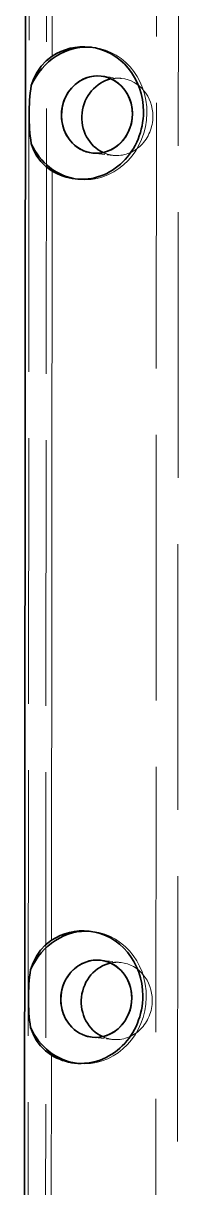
# Model space of a CAD drawing. Header units: millimetres. Extents: x -631 to 3210, y -446 to 2288.
# Drawn here: x 2824.5 to 2831.6, y 1168.2 to 1220.8 of the extents above; entities that cross this region are included whole.
import ezdxf

# ---------------------------------------------------------------- set-up
doc = ezdxf.new("R2010")
doc.units = ezdxf.units.MM
doc.linetypes.add('DASHED', pattern=[15, 12, -3])
doc.layers.get('0').update_dxf_attribs({"lineweight": 18})

msp = doc.modelspace()

# ---------------------------------------------------------------- linework, layer by layer
at = {"color": 7, "lineweight": 35}
msp.add_line((2824.677, 1262.115), (2824.548, 1082.316), dxfattribs=at)
msp.add_line((2824.677, 1262.115), (2824.548, 1082.316), dxfattribs=at)
at = {"color": 7, "linetype": 'DASHED', "lineweight": 13}
for p, q in [((2824.839, 1262.078), (2824.71, 1082.278)), ((2824.839, 1262.078), (2824.71, 1082.278)), ((2825.629, 1261.99), (2825.499, 1082.191)), ((2825.629, 1261.99), (2825.499, 1082.191)), ((2830.604, 1247.233), (2830.495, 1095.403)), ((2830.604, 1247.233), (2830.495, 1095.403)), ((2831.481, 1095.293), (2831.59, 1247.124)), ((2831.481, 1095.293), (2831.59, 1247.124))]:
    msp.add_line(p, q, dxfattribs=at)
at = {"color": 7, "lineweight": 13}
for p, q in [((2825.876, 1245.122), (2825.857, 1219.347)), ((2825.876, 1245.122), (2825.857, 1219.347)), ((2825.854, 1214.157), (2825.829, 1179.391)), ((2825.854, 1214.157), (2825.829, 1179.391)), ((2825.825, 1174.201), (2825.8, 1139.436)), ((2825.825, 1174.201), (2825.8, 1139.436))]:
    msp.add_line(p, q, dxfattribs=at)
at = {"color": 7, "linetype": 'DASHED', "lineweight": 13, "ltscale": 0.00397}
for p, q in [((2827.721, 1219.743), (2827.564, 1219.76)), ((2827.721, 1219.743), (2827.564, 1219.76)), ((2827.062, 1213.779), (2826.904, 1213.797)), ((2827.062, 1213.779), (2826.904, 1213.797)), ((2827.693, 1179.788), (2827.535, 1179.805)), ((2827.693, 1179.788), (2827.535, 1179.805)), ((2827.033, 1173.824), (2826.875, 1173.841)), ((2827.033, 1173.824), (2826.875, 1173.841))]:
    msp.add_line(p, q, dxfattribs=at)
at = {"color": 7, "linetype": 'DASHED', "lineweight": 13, "ltscale": 0.023323}
for p, q in [((2829.004, 1218.343), (2828.077, 1218.446)), ((2829.004, 1218.343), (2828.077, 1218.446)), ((2828.62, 1214.865), (2827.692, 1214.967)), ((2828.62, 1214.865), (2827.692, 1214.967)), ((2828.976, 1178.388), (2828.048, 1178.491)), ((2828.976, 1178.388), (2828.048, 1178.491)), ((2828.591, 1174.909), (2827.664, 1175.012)), ((2828.591, 1174.909), (2827.664, 1175.012))]:
    msp.add_line(p, q, dxfattribs=at)
at = {"color": 7, "lineweight": 35}
for points in [[(2824.912, 1218.019), (2825.023, 1218.332), (2825.171, 1218.626), (2825.358, 1218.896), (2825.586, 1219.139), (2825.857, 1219.347)], [(2824.912, 1218.019), (2825.023, 1218.332), (2825.171, 1218.626), (2825.358, 1218.896), (2825.586, 1219.139), (2825.857, 1219.347)], [(2825.854, 1214.157), (2825.582, 1214.352), (2825.352, 1214.582), (2825.166, 1214.836), (2825.019, 1215.112), (2824.91, 1215.407)], [(2825.854, 1214.157), (2825.582, 1214.352), (2825.352, 1214.582), (2825.166, 1214.836), (2825.019, 1215.112), (2824.91, 1215.407)], [(2824.883, 1178.063), (2824.994, 1178.377), (2825.142, 1178.67), (2825.329, 1178.941), (2825.557, 1179.183), (2825.829, 1179.391)], [(2824.883, 1178.063), (2824.994, 1178.377), (2825.142, 1178.67), (2825.329, 1178.941), (2825.557, 1179.183), (2825.829, 1179.391)], [(2825.825, 1174.201), (2825.554, 1174.396), (2825.323, 1174.626), (2825.137, 1174.88), (2824.991, 1175.157), (2824.881, 1175.451)], [(2825.825, 1174.201), (2825.554, 1174.396), (2825.323, 1174.626), (2825.137, 1174.88), (2824.991, 1175.157), (2824.881, 1175.451)]]:
    msp.add_lwpolyline(points, dxfattribs=at)
for centre, radius, start, end in [((2827.291, 1217.168), 2.608, 83.9984, 123.3427), ((2827.291, 1217.168), 2.608, 83.9984, 123.3427), ((2833.003, 1216.768), 8.188, 171.212, 180.4498), ((2833.003, 1216.768), 8.188, 171.212, 180.4498), ((2832.833, 1216.631), 8.018, 179.483, 188.7885), ((2832.833, 1216.631), 8.018, 179.483, 188.7885), ((2827.189, 1216.342), 2.561, 238.5658, 263.618), ((2827.189, 1216.342), 2.561, 238.5658, 263.618), ((2827.262, 1177.212), 2.608, 83.9984, 123.3427), ((2827.262, 1177.212), 2.608, 83.9984, 123.3427), ((2832.974, 1176.813), 8.188, 171.212, 180.4498), ((2832.974, 1176.813), 8.188, 171.212, 180.4498), ((2832.804, 1176.676), 8.018, 179.483, 188.7885), ((2832.804, 1176.676), 8.018, 179.483, 188.7885), ((2827.16, 1176.386), 2.561, 238.5658, 263.618), ((2827.16, 1176.386), 2.561, 238.5658, 263.618)]:
    msp.add_arc(centre, radius, start, end, dxfattribs=at)
for centre, major_axis, start_param, end_param in [((2827.392, 1216.761), (0.33, 2.982), 0.028738, 1.23894), ((2827.392, 1216.761), (0.33, 2.982), 0.028738, 1.23894), ((2827.234, 1216.779), (-0.33, -2.982), 1.689967, 3.141555), ((2827.234, 1216.779), (-0.33, -2.982), 1.689967, 3.141555), ((2827.885, 1216.707), (0.192, 1.739), 6.28316, 9.424753), ((2827.885, 1216.707), (0.192, 1.739), 6.28316, 7.973152), ((2828.812, 1216.604), (-0.192, -1.739), 3.436193, 5.988664), ((2828.812, 1216.604), (-0.192, -1.739), 3.436193, 5.988664), ((2827.885, 1216.707), (0.192, 1.739), 3.141567, 6.28316), ((2827.885, 1216.707), (0.192, 1.739), 4.831559, 6.28316), ((2827.234, 1216.779), (-0.33, -2.982), 0.00021, 1.689967), ((2827.234, 1216.779), (-0.33, -2.982), 0.00021, 1.689967), ((2827.885, 1216.707), (0.192, 1.739), 3.141567, 4.831559), ((2827.885, 1216.707), (0.192, 1.739), 1.689967, 3.141567), ((2827.392, 1216.761), (0.33, 2.982), 2.140994, 3.113069), ((2827.392, 1216.761), (0.33, 2.982), 2.140994, 3.113069), ((2827.363, 1176.806), (0.33, 2.982), 0.028738, 1.23894), ((2827.363, 1176.806), (0.33, 2.982), 0.028738, 1.23894), ((2827.205, 1176.823), (-0.33, -2.982), 1.689967, 3.141555), ((2827.205, 1176.823), (-0.33, -2.982), 1.689967, 3.141555), ((2827.856, 1176.751), (0.192, 1.739), 6.28316, 9.424753), ((2827.856, 1176.751), (0.192, 1.739), 6.28316, 7.973152), ((2828.783, 1176.649), (-0.192, -1.739), 3.436193, 5.988664), ((2828.783, 1176.649), (-0.192, -1.739), 3.436193, 5.988664), ((2827.856, 1176.751), (0.192, 1.739), 3.141567, 6.28316), ((2827.856, 1176.751), (0.192, 1.739), 4.831559, 6.28316), ((2827.856, 1176.751), (0.192, 1.739), 1.689967, 3.141567), ((2827.205, 1176.823), (-0.33, -2.982), 0.00021, 1.689967), ((2827.205, 1176.823), (-0.33, -2.982), 0.00021, 1.689967), ((2827.856, 1176.751), (0.192, 1.739), 3.141567, 4.831559), ((2827.363, 1176.806), (0.33, 2.982), 2.140994, 3.113069), ((2827.363, 1176.806), (0.33, 2.982), 2.140994, 3.113069)]:
    msp.add_ellipse(centre, major_axis=major_axis, ratio=0.917827, start_param=start_param, end_param=end_param, dxfattribs=at)
at = {"color": 7, "linetype": 'DASHED', "lineweight": 13}
for centre, major_axis, start_param, end_param in [((2827.392, 1216.761), (0.33, 2.982), 3.141605, 6.283146), ((2827.392, 1216.761), (0.33, 2.982), 3.141605, 6.283146), ((2827.392, 1216.761), (0.33, 2.982), 6.283146, 6.311923), ((2827.392, 1216.761), (0.33, 2.982), 6.283146, 6.311923), ((2828.812, 1216.604), (-0.192, -1.739), 3.141567, 3.436193), ((2828.812, 1216.604), (-0.192, -1.739), 3.141567, 3.436193), ((2828.812, 1216.604), (-0.192, -1.739), 1.689967, 3.141567), ((2828.812, 1216.604), (-0.192, -1.739), 1.689967, 3.141567), ((2828.812, 1216.604), (-0.192, -1.739), 6.28316, 7.973152), ((2828.812, 1216.604), (-0.192, -1.739), 6.28316, 7.973152), ((2828.812, 1216.604), (-0.192, -1.739), 5.988664, 6.28316), ((2828.812, 1216.604), (-0.192, -1.739), 5.988664, 6.28316), ((2827.392, 1216.761), (0.33, 2.982), 3.113069, 3.141605), ((2827.392, 1216.761), (0.33, 2.982), 3.113069, 3.141605), ((2827.363, 1176.806), (0.33, 2.982), 3.141605, 6.283146), ((2827.363, 1176.806), (0.33, 2.982), 3.141605, 6.283146), ((2827.363, 1176.806), (0.33, 2.982), 6.283146, 6.311923), ((2827.363, 1176.806), (0.33, 2.982), 6.283146, 6.311923), ((2828.783, 1176.649), (-0.192, -1.739), 3.141567, 3.436193), ((2828.783, 1176.649), (-0.192, -1.739), 3.141567, 3.436193), ((2828.783, 1176.649), (-0.192, -1.739), 1.689967, 3.141567), ((2828.783, 1176.649), (-0.192, -1.739), 1.689967, 3.141567), ((2828.783, 1176.649), (-0.192, -1.739), 6.28316, 7.973152), ((2828.783, 1176.649), (-0.192, -1.739), 6.28316, 7.973152), ((2828.783, 1176.649), (-0.192, -1.739), 5.988664, 6.28316), ((2828.783, 1176.649), (-0.192, -1.739), 5.988664, 6.28316), ((2827.363, 1176.806), (0.33, 2.982), 3.113069, 3.141605), ((2827.363, 1176.806), (0.33, 2.982), 3.113069, 3.141605)]:
    msp.add_ellipse(centre, major_axis=major_axis, ratio=0.917827, start_param=start_param, end_param=end_param, dxfattribs=at)

doc.saveas('drawing.dxf')
